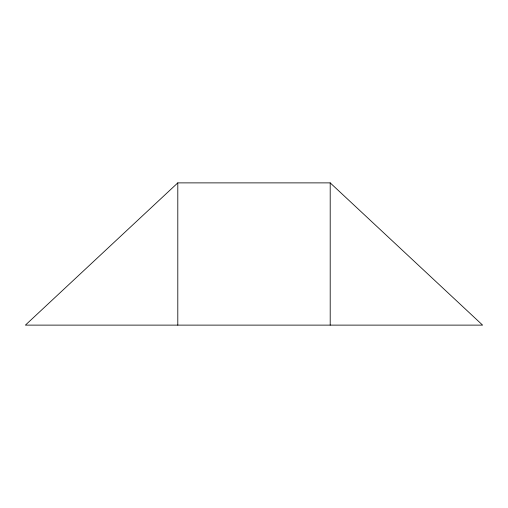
<?xml version="1.0" encoding="UTF-8"?>
<svg xmlns="http://www.w3.org/2000/svg" width="508" height="508" viewBox="0 0 508 508"><rect width="100%" height="100%" fill="white"/><g stroke="black" fill="none" stroke-linecap="round" stroke-linejoin="round"><path stroke-width="0.76" d="M177.8 182.88L25.4 325.12L482.6 325.12L330.2 182.88L177.8 182.88L177.8 325.12M330.2 182.88L330.2 325.12"/></g></svg>
